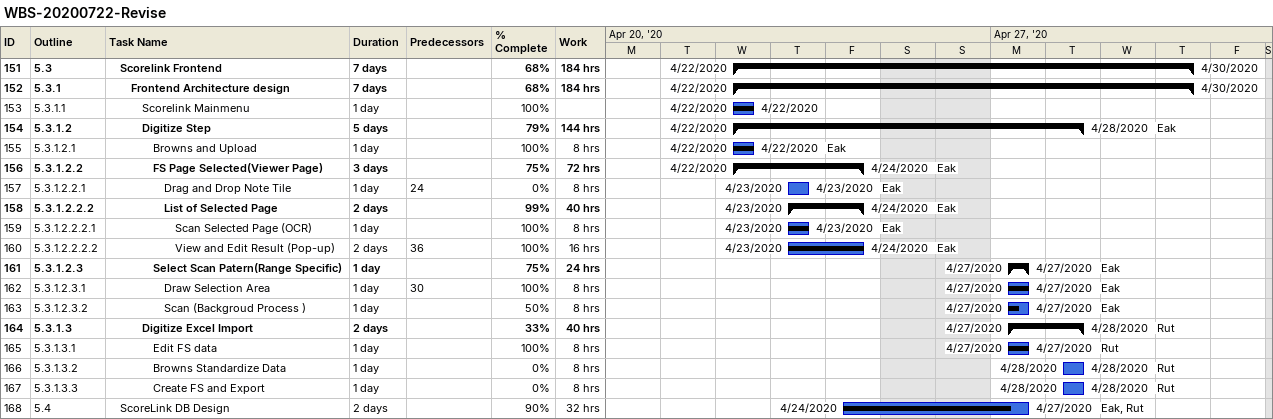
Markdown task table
WBS-20200722-Revise

| ID | WBS | Task | Duration | Start | Finish | Predecessors | Resources | % complete | Work (h) |
|---|---|---|---|---|---|---|---|---|---|
| 151 | 5.3 | **Scorelink Frontend** | 7d | 2020-04-22 | 2020-04-30 |  |  | 68 | 184 |
| 152 | 5.3.1 | **Frontend Architecture design** | 7d | 2020-04-22 | 2020-04-30 |  |  | 68 | 184 |
| 153 | 5.3.1.1 | Scorelink Mainmenu | 1d | 2020-04-22 | 2020-04-22 |  |  | 100 |  |
| 154 | 5.3.1.2 | **Digitize Step** | 5d | 2020-04-22 | 2020-04-28 |  | Eak | 79 | 144 |
| 155 | 5.3.1.2.1 | Browns and Upload | 1d | 2020-04-22 | 2020-04-22 |  | Eak | 100 | 8 |
| 156 | 5.3.1.2.2 | **FS Page Selected(Viewer Page)** | 3d | 2020-04-22 | 2020-04-24 |  | Eak | 75 | 72 |
| 157 | 5.3.1.2.2.1 | Drag and Drop Note Tile | 1d | 2020-04-23 | 2020-04-23 | 24 | Eak | 0 | 8 |
| 158 | 5.3.1.2.2.2 | **List of Selected Page** | 2d | 2020-04-23 | 2020-04-24 |  | Eak | 99 | 40 |
| 159 | 5.3.1.2.2.2.1 | Scan Selected Page (OCR) | 1d | 2020-04-23 | 2020-04-23 |  | Eak | 100 | 8 |
| 160 | 5.3.1.2.2.2.2 | View and Edit Result (Pop-up) | 2d | 2020-04-23 | 2020-04-24 | 36 | Eak | 100 | 16 |
| 161 | 5.3.1.2.3 | **Select Scan Patern(Range Specific)** | 1d | 2020-04-27 | 2020-04-27 |  | Eak | 75 | 24 |
| 162 | 5.3.1.2.3.1 | Draw Selection Area | 1d | 2020-04-27 | 2020-04-27 | 30 | Eak | 100 | 8 |
| 163 | 5.3.1.2.3.2 | Scan (Backgroud Process ) | 1d | 2020-04-27 | 2020-04-27 |  | Eak | 50 | 8 |
| 164 | 5.3.1.3 | **Digitize Excel Import** | 2d | 2020-04-27 | 2020-04-28 |  | Rut | 33 | 40 |
| 165 | 5.3.1.3.1 | Edit FS data | 1d | 2020-04-27 | 2020-04-27 |  | Rut | 100 | 8 |
| 166 | 5.3.1.3.2 | Browns Standardize Data | 1d | 2020-04-28 | 2020-04-28 |  | Rut | 0 | 8 |
| 167 | 5.3.1.3.3 | Create FS and Export | 1d | 2020-04-28 | 2020-04-28 |  | Rut | 0 | 8 |
| 168 | 5.4 | ScoreLink DB Design | 2d | 2020-04-24 | 2020-04-27 |  | Eak, Rut | 90 | 32 |
